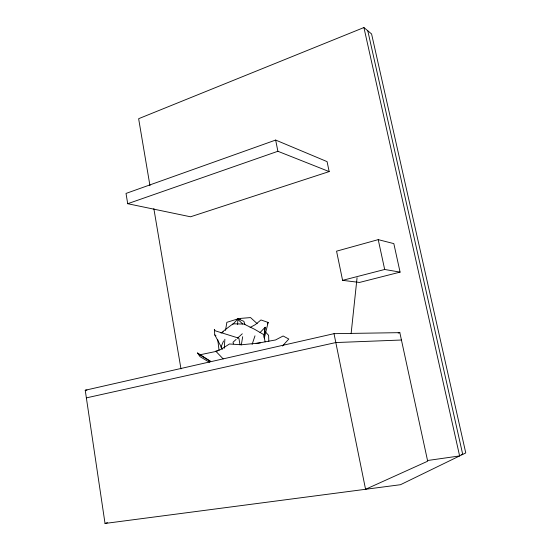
<?xml version="1.0" encoding="UTF-8"?>
<svg xmlns="http://www.w3.org/2000/svg" width="551" height="551" viewBox="0 0 551 551"><rect width="100%" height="100%" fill="white"/><g stroke="black" fill="none" stroke-linecap="round" stroke-linejoin="round"><path stroke-width="0.83" d="M237.626 324.449L237.887 318.877L240.326 319.243M241.324 344.892L242.681 336.695M224.863 339.264L224.285 348.287M264.122 337.46L265.141 327.26L260.038 332.556M351.111 333.658L357.062 277.745M264.225 334.058L265.141 327.26M225.517 330.421L226.854 322.328L237.887 318.877L239.416 319.394M264.294 338.19L268.158 322.438L260.94 319.959L255.382 324.608L250.092 327.501M252.117 344.416L254.982 335.841M223.534 340.993L220.965 347.158L222.37 349.231M267.359 323.898L268.158 322.438M282.484 346.021L288.807 339.017L283.111 335.986L275.534 339.967L256.119 343.48M232.474 324.732L237.887 318.877L243.852 321.302L244.913 324.546M221.667 332.969L224.05 330.579L232.997 323.802L244.01 324.071L254.569 329.271L263.66 334.567L265.127 341.861M236.124 339.416L233.039 342.226L233.397 343.879M237.357 338.293L242.282 333.796M239.003 319.36L240.36 318.416L250.547 317.583L257.207 323.664M220.799 332.9L223.148 331.929M334.016 333.665L365.568 489.288L427.686 461.208L399.84 332.652L334.016 333.665L85.233 390.246L105.027 523.45L400.494 484.708L465.767 452.936L371.581 33.955L363.915 27.55L138.632 118.706L149.968 185.708M275.658 140.064L126.021 193.429L127.701 203.712L190.529 216.791L329.161 171.588L327.08 161.622L275.658 140.064L277.883 151.277L329.161 171.588M127.701 203.712L277.883 151.277M105.027 523.45L107.486 522.672M378.227 239.637L336.558 251.173L342.591 280.342L359.5 282.443L400.081 272.118L393.827 243.618L378.227 239.637L384.681 269.473L400.081 272.118M342.591 280.342L384.681 269.473M86.369 397.877L335.821 342.55L401.431 340.022M398.159 333.018L399.84 332.652M209.456 362.296L200.013 356.642L197.52 352.991L199.82 354.83L217.425 351.139M461.139 454.644L462.723 454.417L367.792 30.787M427.3 460.546L459.617 455.932L363.915 27.55M85.233 390.246L86.948 390.074M260.416 342.88L241.428 344.788L229.478 343.982L220.827 349.506L215.73 351.139L223.176 358.908M199.82 354.83L210.613 361.525M197.52 352.991L210.558 361.325M240.009 344.816L238.893 338.211L215.159 330.779L214.346 329.367L214.78 334.918L215.971 335.814M237.729 319.291L242.729 323.974M265.251 331.778L268.606 335.345L268.833 341.255M214.78 334.918L222.253 348.769M153.846 208.609L180.976 368.915M219.057 350.436L217.776 339.788"/></g></svg>
